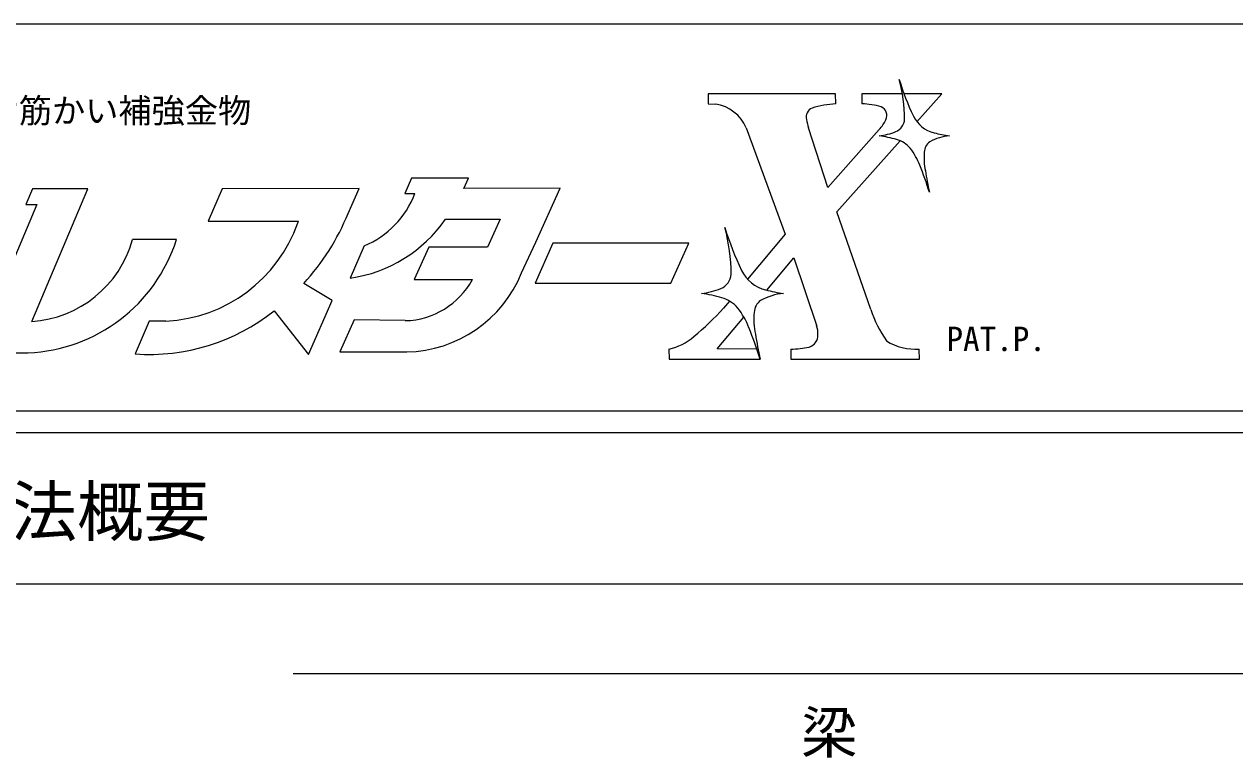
# Model space of a CAD drawing. Units: millimetres, scale not verified. Extents: x -2100 to 2100, y -1485 to 1485.
# Drawn here: x -841 to -278, y 1059 to 1400 of the extents above; entities that cross this region are included whole.
import ezdxf
from ezdxf.enums import TextEntityAlignment as Align

# ---------------------------------------------------------------- set-up
doc = ezdxf.new("R2010")
doc.units = ezdxf.units.MM
doc.header["$LTSCALE"] = 5
doc.linetypes.add('USER1', pattern=[1, 0.5, -0.5])
for name, color, linetype, lineweight in [('0-1_レイヤ14', 6, 'Continuous', 18), ('0-2_レイヤ15', 3, 'USER1', 18), ('0-3_レイヤ0', 2, 'Continuous', 18), ('0-6_画層1', 7, 'Continuous', 18)]:
    doc.layers.add(name, color=color, linetype=linetype, lineweight=lineweight)
doc.styles.add('ＭＳ ゴシック', font='')
doc.styles.get('ＭＳ ゴシック').set_extended_font_data('MS Gothic')

msp = doc.modelspace()

# ---------------------------------------------------------------- linework, layer by layer
at = {"layer": '0-1_レイヤ14', "color": 2}
msp.add_line((-2000, 1139.697), (2000, 1139.697), dxfattribs=at)
at = {"layer": '0-2_レイヤ15', "color": 2, "linetype": 'Continuous'}
for p, q in [((2000, 1400), (-2000, 1400)), ((2000, 1220), (-2000, 1220)), ((2000, 1210), (-2000, 1210))]:
    msp.add_line(p, q, dxfattribs=at)
at = {"layer": '0-3_レイヤ0', "color": 3}
msp.add_line((-715.993, 1098.021), (-209.393, 1098.021), dxfattribs=at)
at = {"layer": '0-6_画層1'}
for p, q in [((-522.956, 1367.619), (-522.895, 1362.946)), ((-522.895, 1362.946), (-519.429, 1362.867)), ((-713.783, 1307.694), (-713.501, 1308.462)), ((-770.204, 1299.832), (-790.603, 1299.812)), ((-682.849, 1296.913), (-689.428, 1281.914)), ((-609.684, 1284.381), (-603.094, 1298.581)), ((-513.043, 1271.286), (-515.812, 1267.962))]:
    msp.add_line(p, q, dxfattribs=at)
for points in [[(-463.591, 1362.898), (-463.654, 1367.619), (-522.956, 1367.619)], [(-432.646, 1367.619), (-451.478, 1367.619), (-451.411, 1362.946)], [(-425.833, 1354.652), (-414.287, 1367.619), (-431.844, 1367.619)], [(-505.242, 1351.843), (-487.124, 1302.402), (-504.615, 1281.404)], [(-443.422, 1351.015), (-467.275, 1324.14), (-476.253, 1351.805)], [(-447.281, 1267.41), (-463.088, 1312.808), (-433.711, 1345.803)], [(-837.154, 1323.381), (-840.185, 1316.169), (-835.162, 1316.169), (-864.21, 1247.188), (-839.236, 1247.188)], [(-837.495, 1261.799), (-811.413, 1323.412), (-837.155, 1323.381)], [(-748.966, 1323.494), (-755.443, 1308.414), (-713.501, 1308.462)], [(-690.403, 1312.042), (-685.214, 1323.571), (-748.966, 1323.494)], [(-660.864, 1328.433), (-664.025, 1321.265), (-659.368, 1321.265)], [(-603.094, 1298.581), (-591.696, 1323.687), (-636.594, 1323.622), (-634.449, 1328.473), (-660.864, 1328.433)], [(-645.058, 1309.294), (-619.67, 1309.294), (-625.604, 1296.382), (-652.902, 1296.36), (-659.585, 1281.261), (-632.549, 1281.278)], [(-495.705, 1276.352), (-483.102, 1291.293), (-472.43, 1259.631)], [(-724.774, 1266.667), (-708.809, 1246.361), (-697.753, 1271.57), (-710.999, 1279.424)], [(-775.069, 1261.982), (-782.93, 1261.913), (-789.46, 1246.68)], [(-663.779, 1262.151), (-687.592, 1262.574), (-694.179, 1247.6), (-663.114, 1247.616)], [(-500.305, 1248.967), (-518.702, 1249.09), (-506.315, 1263.775)], [(-541.188, 1248.966), (-541.122, 1244.245), (-498.748, 1244.245)], [(-484.483, 1248.966), (-484.42, 1244.245), (-424.682, 1244.245), (-424.744, 1248.966)]]:
    msp.add_lwpolyline(points, dxfattribs=at)
msp.add_lwpolyline([(-595.122, 1298.144), (-603.447, 1279.561), (-540.321, 1279.589), (-531.877, 1298.186)], close=True, dxfattribs=at)
for centre, radius, start, end in [((-510.893, 1354.5), 79.339, 0.93546, 14.46363), ((-322.019, 1407.801), 116.945, 196.63856, 205.59113), ((-522.441, 1344.351), 18.759, 23.53661, 80.76257), ((-461.085, 1314.605), 48.358, 92.97019, 106.23264), ((-451.737, 1330.083), 32.864, 73.52324, 89.43182), ((-472.812, 1356.902), 4.505, 113.42727, 195.39632), ((-444.342, 1357.533), 4.498, 334.64741, 64.64741), ((-414.322, 1363.738), 14.665, 206.09702, 256.08818), ((-455.556, 1358.647), 21.799, 187.75371, 198.29228), ((-455.993, 1362.996), 17.366, 316.37919, 334.82077), ((-438.3, 1356.278), 6.753, 292.81761, 355.90453), ((-446.647, 1377.189), 29.269, 276.39583, 292.0034), ((-450.318, 1295.784), 52.776, 73.44219, 82.45321), ((-439.062, 1333.492), 13.424, 40.92641, 73.62867), ((-408.222, 1323.371), 24.857, 95.74987, 117.88034), ((-402.704, 1407.774), 60.206, 255.43185, 262.35603), ((-456.636, 1321.423), 34.691, 22.06695, 36.97024), ((-394.612, 1337.9), 27.943, 174.57324, 192.46681), ((-416.098, 1340.229), 6.34, 126.24473, 177.16404), ((-613.604, 1260.338), 203.124, 17.64379, 21.40081), ((-245.691, 1359.622), 178.378, 188.95101, 192.20717), ((-699.128, 1336.105), 42.438, 292.55522, 339.53197), ((-789.489, 1351.797), 106.764, 317.32194, 338.1383), ((-778.19, 1330.102), 68.194, 272.62274, 340.81691), ((-698.797, 1346.738), 65.497, 278.22445, 325.1323), ((-384.396, 1344.459), 136.436, 196.63856, 205.59113), ((-604.748, 1282.273), 92.562, 0.93546, 14.46363), ((-842.349, 1322.853), 75.728, 272.35613, 342.30256), ((-840.833, 1313.845), 52.154, 273.67039, 344.39045), ((-664.305, 1306.552), 58.949, 271.1578, 337.90737), ((-520.057, 1284.347), 7.879, 292.81761, 355.90453), ((-492.083, 1293.052), 17.109, 206.09702, 256.08818), ((-664.749, 1298.795), 36.657, 271.51591, 331.45314), ((-529.795, 1308.745), 34.147, 276.39583, 292.0034), ((-534.078, 1213.771), 61.572, 73.44219, 82.45321), ((-520.946, 1257.764), 15.662, 40.92641, 73.62867), ((-484.966, 1245.956), 29, 95.74987, 117.88034), ((-478.528, 1344.426), 70.24, 255.43185, 262.35603), ((-604.703, 1347.337), 119.172, 309.05529, 318.23667), ((-541.448, 1243.683), 40.473, 22.06695, 36.97024), ((-494.154, 1265.624), 7.397, 126.24473, 177.16404), ((-391.547, 1285.921), 58.728, 198.37279, 214.43803), ((-782.995, 1340.423), 93.966, 266.05498, 308.28654), ((-469.087, 1262.907), 32.601, 174.57324, 192.46681), ((-724.578, 1172.418), 236.978, 17.64379, 21.40081), ((-295.346, 1288.249), 208.108, 188.95101, 192.20717), ((-477.615, 1255.334), 5.721, 287.0852, 2.7604), ((-483.107, 1256.18), 11.221, 357.08586, 19.34317), ((-546.01, 1272.942), 24.456, 281.37101, 312.09535), ((-483.963, 1285.081), 36.119, 269.17463, 282.84324), ((-426.608, 1274.264), 25.366, 238.18026, 274.21335)]:
    msp.add_arc(centre, radius, start, end, dxfattribs=at)

# ---------------------------------------------------------------- texts
at = {"layer": '0-1_レイヤ14', "color": 7, "style": 'ＭＳ ゴシック'}
for s, height, p in [('たすき掛け筋かい補強金物', 11.32, (-920.722, 1350.755)), ('PAT.P.', 11.32, (-412.088, 1244.644)), ('２．工法概要', 22.65, (-940, 1155.321))]:
    msp.add_text(s, height=height, dxfattribs=at).set_placement(p, align=Align.BOTTOM_LEFT)
at = {"layer": '0-3_レイヤ0', "color": 7, "style": 'ＭＳ ゴシック'}
msp.add_text('梁', height=19.25, dxfattribs=at).set_placement((-479.693, 1055.201), align=Align.BOTTOM_LEFT)

doc.saveas('drawing.dxf')
